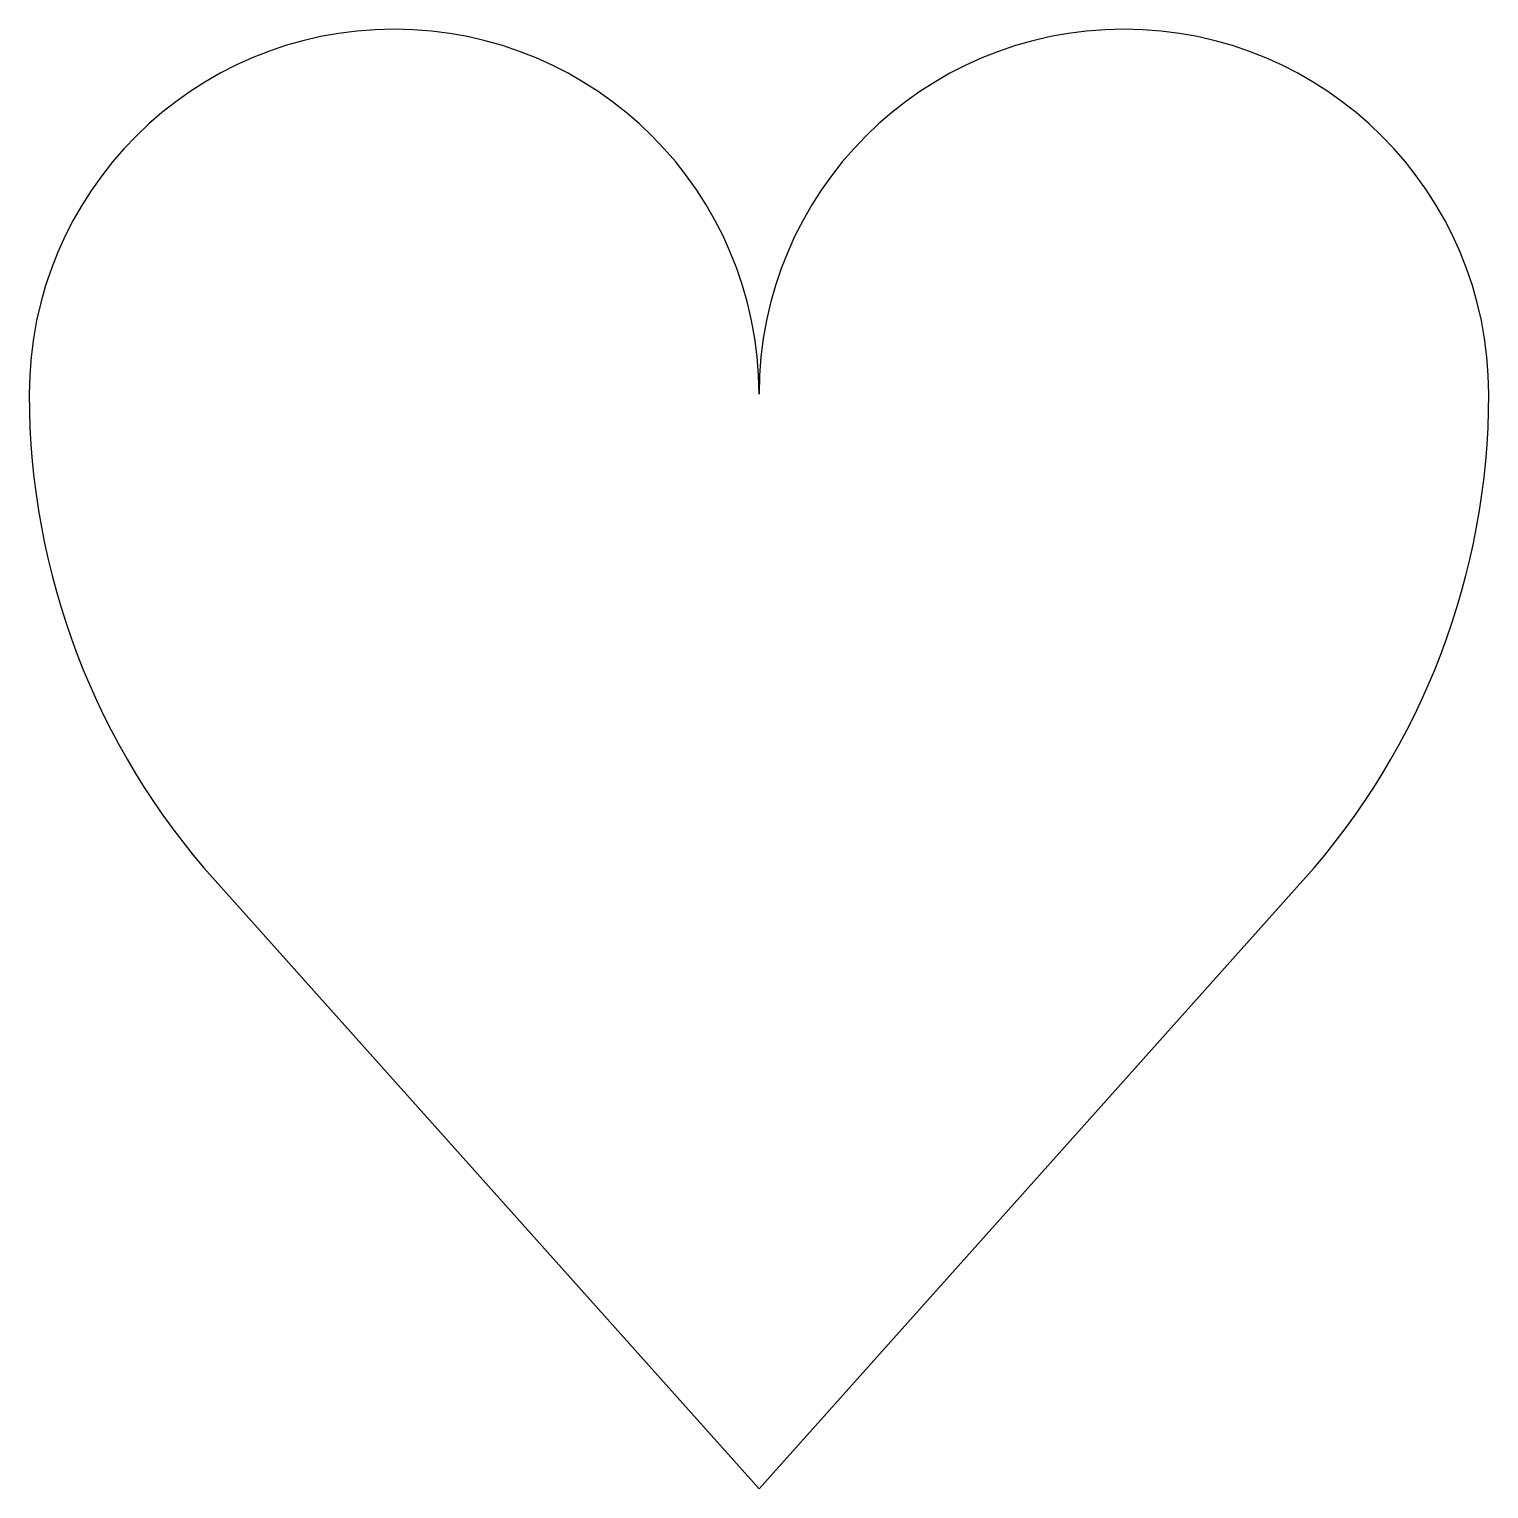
# Model space of a CAD drawing. Header units: inches. Extents: x 0 to 4, y 0 to 4.
import ezdxf

# ---------------------------------------------------------------- set-up
doc = ezdxf.new("R2010")
doc.units = ezdxf.units.IN
doc.header["$MEASUREMENT"] = 0

msp = doc.modelspace()

# ---------------------------------------------------------------- linework, layer by layer
for q in [(0.5093, 1.6667), (3.4907, 1.6667)]:
    msp.add_line((2, 0), q)
for centre, radius, start, end in [((1, 3), 1, 0, 180), ((3, 3), 1, 0, 180), ((2, 3), 2, 180, 221.8103), ((2, 3), 2, 318.1897, 0)]:
    msp.add_arc(centre, radius, start, end)

doc.saveas('drawing.dxf')
